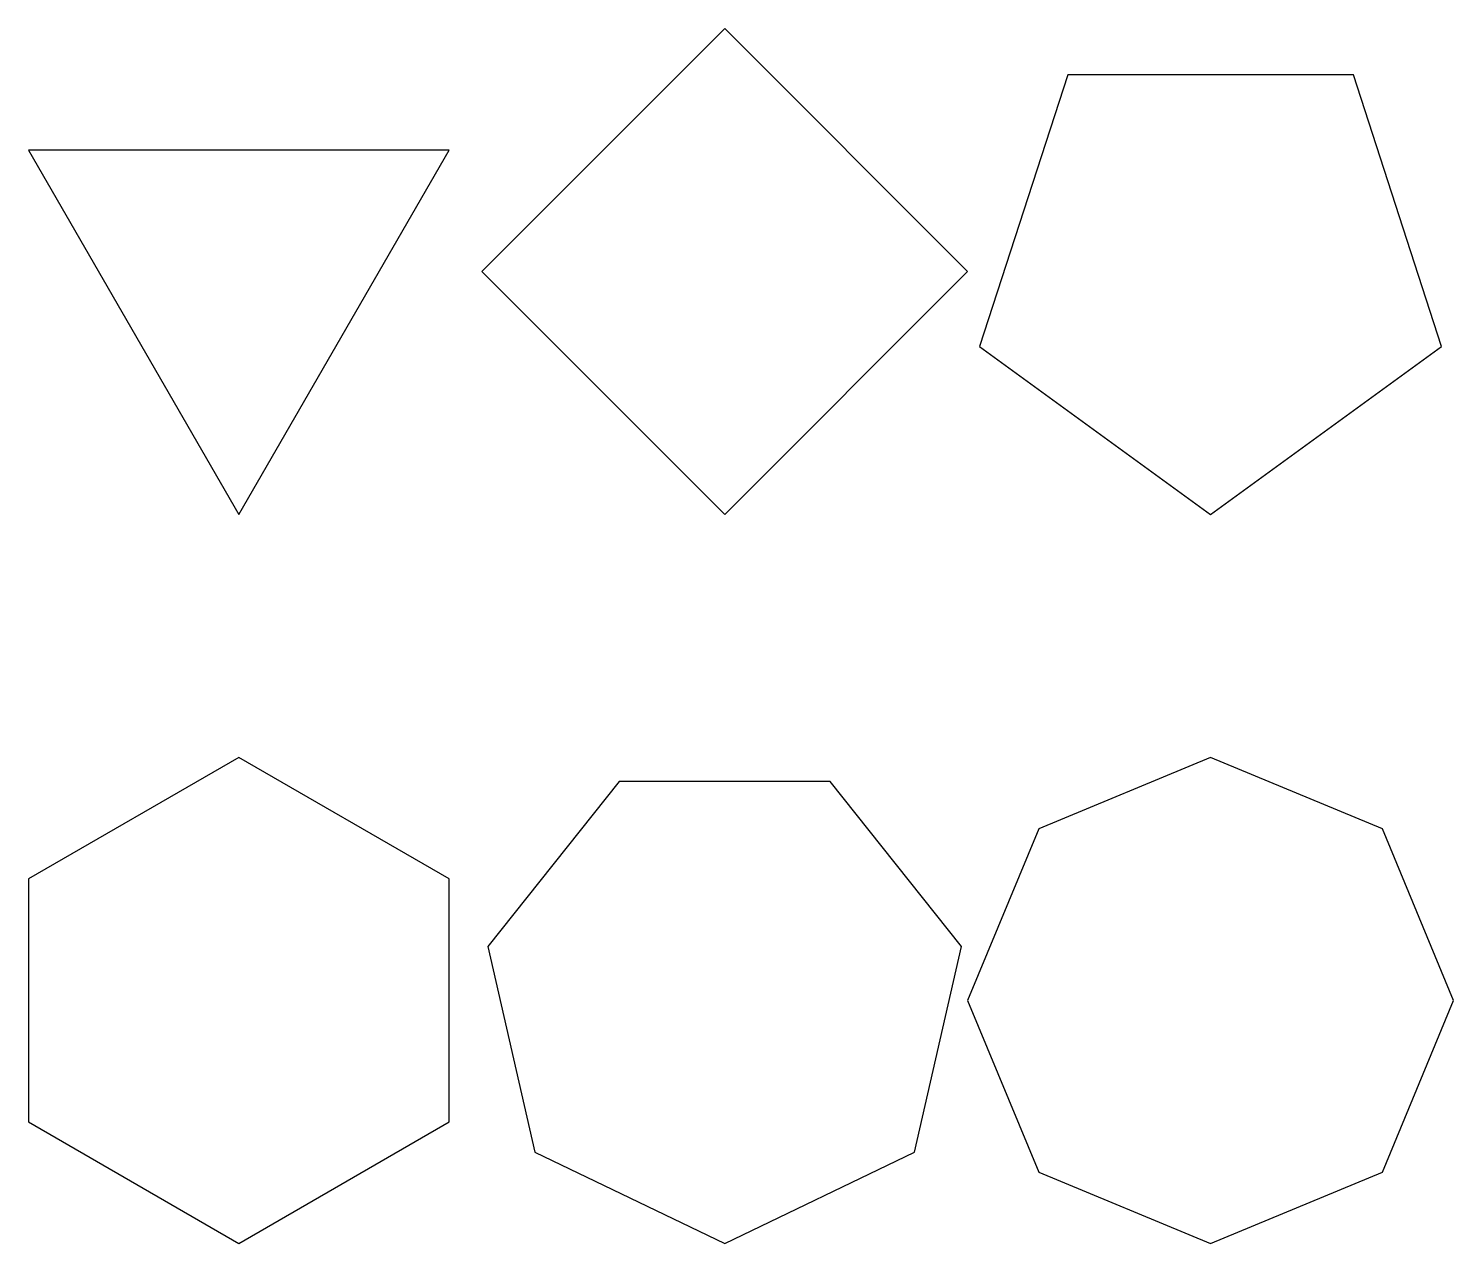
# Model space of a CAD drawing. Extents: x 1.3 to 60, y -20 to 30.
import ezdxf

# ---------------------------------------------------------------- set-up
doc = ezdxf.new("R2010")
doc.units = 0
doc.layers.get('0').update_dxf_attribs({"lineweight": 25, "true_color": 0xffffff})

msp = doc.modelspace()

# ---------------------------------------------------------------- linework, layer by layer
for p, q in [((30, 30), (20, 20)), ((40, 20), (30, 30)), ((44.122, 28.09), (40.489, 16.91)), ((55.878, 28.09), (44.122, 28.09)), ((59.511, 16.91), (55.878, 28.09)), ((18.66, 25), (1.34, 25)), ((1.34, 25), (10, 10)), ((10, 10), (18.66, 25)), ((20, 20), (30, 10)), ((30, 10), (40, 20)), ((40.489, 16.91), (50, 10)), ((50, 10), (59.511, 16.91)), ((10, 0), (1.34, -5)), ((18.66, -5), (10, 0)), ((50, 0), (42.929, -2.929)), ((57.071, -2.929), (50, 0)), ((25.661, -0.99), (20.251, -7.775)), ((34.339, -0.99), (25.661, -0.99)), ((39.749, -7.775), (34.339, -0.99)), ((42.929, -2.929), (40, -10)), ((60, -10), (57.071, -2.929)), ((1.34, -5), (1.34, -15)), ((18.66, -15), (18.66, -5)), ((20.251, -7.775), (22.182, -16.235)), ((37.818, -16.235), (39.749, -7.775)), ((40, -10), (42.929, -17.071)), ((57.071, -17.071), (60, -10)), ((1.34, -15), (10, -20)), ((10, -20), (18.66, -15)), ((22.182, -16.235), (30, -20)), ((30, -20), (37.818, -16.235)), ((42.929, -17.071), (50, -20)), ((50, -20), (57.071, -17.071))]:
    msp.add_line(p, q)

doc.saveas('drawing.dxf')
